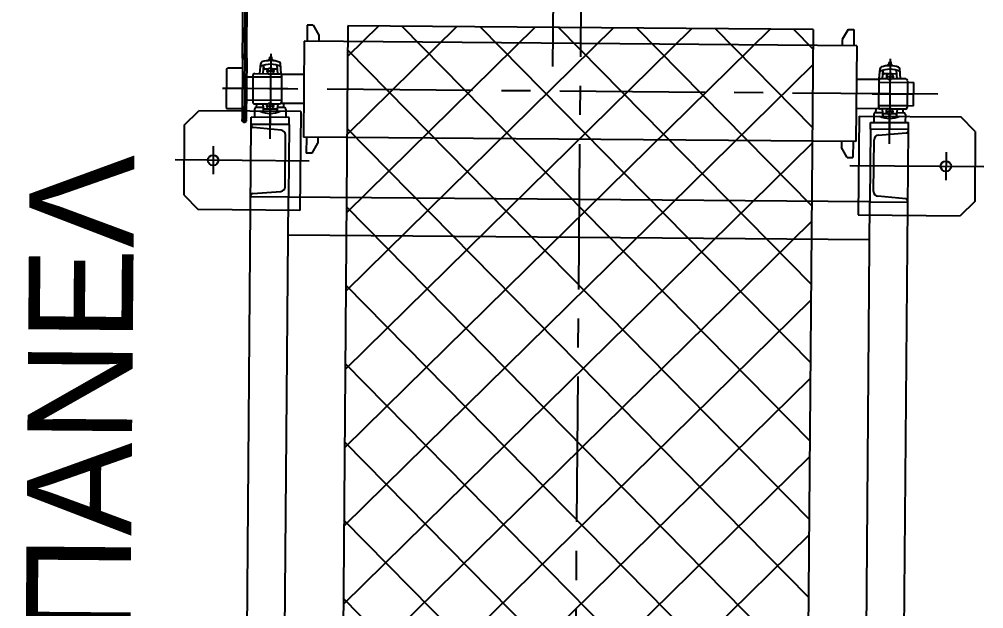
# Model space of a CAD drawing. Header units: millimetres. Extents: x 10462777 to 22643323, y 453826 to 1389191.
# Drawn here: x 11229273 to 11230931, y 609812 to 610826 of the extents above; entities that cross this region are included whole.
import ezdxf

# ---------------------------------------------------------------- set-up
doc = ezdxf.new("R2010")
doc.units = ezdxf.units.MM
doc.header["$LTSCALE"] = 200
doc.header["$MEASUREMENT"] = 0
doc.linetypes.add('CENTER', pattern=[2, 1.25, -0.25, 0.25, -0.25])
doc.layers.get('0').update_dxf_attribs({"linetype": 'CONTINUOUS'})
for name, color, linetype in [('1', 1, 'CENTER'), ('2', 2, 'CONTINUOUS'), ('4', 4, 'CONTINUOUS'), ('C', 1, 'CENTER'), ('panel', 4, 'CONTINUOUS')]:
    doc.layers.add(name, color=color, linetype=linetype)
doc.styles.get("Standard").update_dxf_attribs({"font": 'SYMBOL'})

# ---------------------------------------------------------------- blocks, each defined once
blk = doc.blocks.new('shot mc')
at = {"color": 2}
for p, q in [((13134439.1, -239345.8), (13134357.8, -249258.9)), ((13134369.1, -239344.7), (13134368.9, -239372.2)), ((13134379.1, -239344.8), (13134369.1, -239344.7)), ((13134379.1, -239344.8), (13134388.9, -239362.2)), ((13135239, -239352.3), (13134439.1, -239345.8)), ((13135239, -239352.3), (13135157.8, -249265.4)), ((13135299, -239352.3), (13135288.9, -239369.6)), ((13135299, -239352.3), (13135309, -239352.4)), ((13135309, -239352.4), (13135308.8, -239379.9)), ((13134363.9, -239372.2), (13134362.5, -239537.2)), ((13134388.9, -239362.2), (13134388.9, -239372.4)), ((13135288.9, -239369.6), (13135288.8, -239379.8)), ((13135313.8, -239380), (13135312.5, -239545)), ((13134367.5, -239537.2), (13134367.3, -239564.7)), ((13134387.5, -239537.4), (13134387.4, -239547.6)), ((13134377.3, -239564.8), (13134387.4, -239547.6)), ((13135287.5, -239544.7), (13135287.4, -239554.9)), ((13135297.2, -239572.3), (13135287.4, -239554.9)), ((13135307.5, -239544.9), (13135307.2, -239572.4)), ((13134377.3, -239564.8), (13134367.3, -239564.7)), ((13135297.2, -239572.3), (13135307.2, -239572.4))]:
    blk.add_line(p, q, dxfattribs=at)
at = {"linetype": 'Continuous'}
for p, q in [((13134257.9, -239401.6), (13134257.1, -239506)), ((13134265.1, -239401.7), (13134264.3, -239506.1)), ((13134230, -239420.6), (13134229.4, -239486.6))]:
    blk.add_line(p, q, dxfattribs=at)
for p, q in [((13134263.6, -239395.9), (13134259.6, -239395.8)), ((13134230, -239420.6), (13134232, -239418.6)), ((13134257.8, -239418.8), (13134232, -239418.6)), ((13134264.5, -239473.9), (13134264.8, -239433.9)), ((13134324.8, -239434.4), (13134264.8, -239433.9)), ((13134363.4, -239429.7), (13134324.9, -239429.4)), ((13135313.3, -239437.5), (13135351.8, -239437.8)), ((13135351.8, -239442.8), (13135411.8, -239443.3)), ((13135411.5, -239483.3), (13135411.8, -239443.3)), ((13134324.5, -239474.4), (13134264.5, -239473.9)), ((13134157.7, -239516.7), (13134182.9, -239491.9)), ((13134357.9, -239493.3), (13134182.9, -239491.9)), ((13134229.4, -239486.6), (13134231.4, -239488.6)), ((13134257.2, -239488.8), (13134231.4, -239488.6)), ((13134363, -239479.7), (13134324.5, -239479.4)), ((13135312.9, -239487.5), (13135351.4, -239487.8)), ((13135351.5, -239482.8), (13135411.5, -239483.3)), ((13134272.7, -239515.1), (13134272.8, -239503.1)), ((13134337.8, -239503.7), (13134272.8, -239503.1)), ((13134337.7, -239515.7), (13134337.8, -239503.7)), ((13134357.9, -239493.3), (13134356.5, -239663.3)), ((13135317.8, -239501.2), (13135316.4, -239671.2)), ((13135317.8, -239501.2), (13135492.8, -239502.6)), ((13135517.6, -239527.8), (13135492.8, -239502.6)), ((13134157.7, -239516.7), (13134156.7, -239636.7)), ((13134248.1, -242515), (13134272.7, -239515.1)), ((13134262.6, -239511.8), (13134258.6, -239511.8)), ((13134337.7, -239515.7), (13134272.7, -239515.1)), ((13134272.7, -239515.1), (13134337.7, -239515.7)), ((13134272.7, -239516.9), (13134272.7, -239515.1)), ((13134324.3, -239525.5), (13134276.3, -239520.9)), ((13134337.7, -239515.7), (13134336.7, -239640.7)), ((13135337.6, -239523.9), (13135336.6, -239648.9)), ((13135337.6, -239523.9), (13135337.7, -239511.9)), ((13135402.6, -239524.4), (13135337.6, -239523.9)), ((13135402.6, -239524.4), (13135337.6, -239523.9)), ((13135337.7, -239511.9), (13135402.7, -239512.4)), ((13135378.1, -242524.3), (13135402.6, -239524.4)), ((13135402.6, -239524.4), (13135402.7, -239512.4)), ((13135402.6, -239526.1), (13135402.6, -239524.4)), ((13134330.8, -239622.7), (13134331.5, -239533.5)), ((13135342.8, -239631), (13135343.5, -239541.8)), ((13135350.9, -239533.9), (13135398.9, -239530.1)), ((13135517.6, -239527.8), (13135516.6, -239647.8)), ((13134156.7, -239636.7), (13134181.5, -239661.9)), ((13134271.7, -239640.1), (13134271.7, -239638.4)), ((13134336.7, -239640.7), (13134271.7, -239640.1)), ((13134275.4, -239634.4), (13134323.4, -239630.6)), ((13134313.1, -242515.6), (13134336.7, -239640.7)), ((13135336.6, -239648.9), (13134336.7, -239640.7)), ((13135398, -239643.6), (13135350, -239639)), ((13135313.1, -242523.8), (13135336.6, -239648.9)), ((13135336.6, -239648.9), (13135401.6, -239649.4)), ((13135401.6, -239649.4), (13135401.6, -239647.6)), ((13135516.6, -239647.8), (13135491.4, -239672.6)), ((13134356.5, -239663.3), (13134181.5, -239661.9)), ((13135316.4, -239671.2), (13135491.4, -239672.6)), ((13135336.1, -239713.9), (13134336.1, -239705.7))]:
    blk.add_line(p, q)
at = {"color": 3}
for p, q in [((13134302.1, -239405.9), (13134302.1, -239404.7)), ((13134302.4, -239404.4), (13134306, -239404.4)), ((13134304, -239404.7), (13134304, -239405.8)), ((13134305, -239399.1), (13134306.1, -239399.1)), ((13134309.6, -239404.4), (13134306, -239404.4)), ((13134307.2, -239399.2), (13134306.1, -239399.1)), ((13134308.1, -239404.7), (13134308.1, -239405.8)), ((13134309.9, -239406), (13134309.9, -239404.7)), ((13135370.1, -239407.9), (13135371.1, -239407.9)), ((13135372.2, -239407.9), (13135371.1, -239407.9)), ((13134287.4, -239428), (13134289.1, -239410.5)), ((13134293.1, -239428.1), (13134294.5, -239413.5)), ((13134296.1, -239419.9), (13134302.2, -239419.9)), ((13134309.7, -239420), (13134315.8, -239420)), ((13134318.6, -239428.3), (13134317.5, -239413.7)), ((13134324.4, -239428.4), (13134323, -239410.8)), ((13135352.4, -239436.8), (13135354.1, -239419.2)), ((13135358.1, -239436.8), (13135359.5, -239422.2)), ((13135367.2, -239414.6), (13135367.2, -239413.4)), ((13135367.5, -239413.1), (13135371.1, -239413.1)), ((13135369, -239413.4), (13135369, -239414.5)), ((13135374.7, -239413.2), (13135371.1, -239413.1)), ((13135373.1, -239413.4), (13135373.1, -239414.5)), ((13135375, -239414.7), (13135375, -239413.5)), ((13135383.6, -239437), (13135382.4, -239422.4)), ((13135389.3, -239437.1), (13135387.9, -239419.5)), ((13134275.7, -239431), (13134275.3, -239477)), ((13134324.8, -239434.4), (13134275.6, -239434)), ((13134278.7, -239428), (13134302.1, -239428.2)), ((13134309.6, -239428.2), (13134321.9, -239428.3)), ((13134324.9, -239431.4), (13134324.5, -239477.4)), ((13135351.8, -239439.8), (13135351.5, -239485.8)), ((13135367.1, -239436.9), (13135354.9, -239436.8)), ((13135367.2, -239428.6), (13135361.1, -239428.6)), ((13135398.1, -239437.1), (13135374.6, -239437)), ((13135380.8, -239428.8), (13135374.7, -239428.7)), ((13135401, -239440.2), (13135400.7, -239486.2)), ((13135351.8, -239442.8), (13135401, -239443.2)), ((13134324.5, -239474.4), (13134275.3, -239474)), ((13134278.3, -239480), (13134301.7, -239480.2)), ((13134278.4, -239489.2), (13134278.3, -239503.2)), ((13134293.2, -239486.3), (13134281.4, -239486.2)), ((13134281.8, -239486.2), (13134282.4, -239480)), ((13134292.7, -239480.1), (13134293.9, -239494.7)), ((13134295.5, -239488.4), (13134301.7, -239488.4)), ((13134309.1, -239488.5), (13134315.2, -239488.5)), ((13134309.2, -239480.2), (13134321.5, -239480.3)), ((13134309.2, -239480.2), (13134321.5, -239480.3)), ((13134318.2, -239480.3), (13134316.8, -239494.9)), ((13134329.4, -239486.6), (13134317.6, -239486.5)), ((13134329, -239486.6), (13134328.5, -239480.4)), ((13134332.4, -239489.6), (13134332.3, -239503.6)), ((13135346.8, -239494.9), (13135347.4, -239488.7)), ((13135351.5, -239482.8), (13135400.7, -239483.2)), ((13135366.7, -239488.9), (13135354.4, -239488.8)), ((13135366.7, -239488.9), (13135354.4, -239488.8)), ((13135357.7, -239488.8), (13135358.8, -239503.5)), ((13135397.6, -239489.1), (13135374.2, -239489)), ((13135383.2, -239489), (13135381.8, -239503.7)), ((13135393.9, -239495.3), (13135393.5, -239489.1)), ((13134332.3, -239503.6), (13134278.3, -239503.2)), ((13135343.4, -239497.9), (13135343.2, -239511.9)), ((13135346.4, -239494.9), (13135358.2, -239495)), ((13135366.6, -239497.1), (13135360.5, -239497.1)), ((13135380.2, -239497.3), (13135374.1, -239497.2)), ((13135382.6, -239495.2), (13135394.4, -239495.3)), ((13135397.4, -239498.3), (13135397.2, -239512.3)), ((13135343.2, -239511.9), (13135397.2, -239512.3))]:
    blk.add_line(p, q, dxfattribs=at)
at = {"color": 1}
for p, q in [((13134306.2, -239393.8), (13134305.2, -239514.2)), ((13135371.1, -239402.5), (13135370.2, -239522.9)), ((13134312.1, -239424.1), (13134299.7, -239424)), ((13135364.7, -239432.8), (13135377.1, -239432.9)), ((13134335.7, -239454.4), (13134266.7, -239453.9)), ((13135340.6, -239462.7), (13135409.6, -239463.2)), ((13134311.6, -239484.4), (13134299.2, -239484.3)), ((13134305, -239540.4), (13134305.5, -239478.4)), ((13135369.9, -239549.1), (13135370.4, -239487.1)), ((13135369.9, -239549.1), (13135370.4, -239487.1)), ((13135364.2, -239493), (13135376.6, -239493.1)), ((13134207.4, -239553.1), (13134207, -239601.1)), ((13135467.3, -239563.4), (13135466.9, -239611.4)), ((13134372.2, -239578.4), (13134142.2, -239576.6)), ((13135302.1, -239586.1), (13135532.1, -239588))]:
    blk.add_line(p, q, dxfattribs=at)
at = {"color": 3}
for centre in [(13134305.9, -239424.1), (13135370.9, -239432.8), (13134305.4, -239484.3), (13135370.4, -239493)]:
    blk.add_circle(centre, 5.57, dxfattribs=at)
for centre in [(13134207.2, -239577.1), (13135467.1, -239587.4)]:
    blk.add_circle(centre, 9)
for centre, radius, start, end in [((13134271.4, -239402.3), 13.5, 151.2314, 176.9724), ((13134251.6, -239402.2), 13.5, 2.0886, 27.8296), ((13134270.5, -239505.5), 13.5, 182.0886, 207.8296), ((13134250.8, -239505.4), 13.5, 331.2314, 356.9724), ((13134276.7, -239516.9), 4, 179.5299, 264.5279), ((13134323.5, -239533.5), 8, 359.5299, 84.5279), ((13135351.5, -239541.9), 8, 94.533, 179.531), ((13135398.6, -239526.1), 4, 274.533, 359.531), ((13134322.8, -239622.6), 8, 274.533, 359.531), ((13134275.7, -239638.4), 4, 94.533, 179.531), ((13135350.8, -239631.1), 8, 179.5299, 264.5279), ((13135397.6, -239647.6), 4, 359.5299, 84.5279)]:
    blk.add_arc(centre, radius, start, end)
for centre, radius, start, end in [((13134292.1, -239410.8), 3, 107.3968, 174.5305), ((13134305.7, -239454.2), 48.5, 71.6641, 107.3968), ((13134302.4, -239404.7), 0.3, 89.5305, 179.5305), ((13134290.4, -239397.5), 14.7, 331.9998, 353.5358), ((13134303.8, -239404.7), 0.3, 359.5305, 89.5305), ((13134304.3, -239404.7), 0.3, 89.5305, 179.5305), ((13134307.1, -239402.7), 0.3, 359.5305, 89.5305), ((13134321.8, -239397.7), 14.7, 185.5252, 207.0612), ((13134307.8, -239404.7), 0.3, 359.5305, 89.5305), ((13134308.4, -239404.7), 0.3, 89.5305, 179.5305), ((13134309.6, -239404.7), 0.3, 359.5305, 89.5305), ((13134320, -239411), 3, 4.5305, 71.6641), ((13135355.5, -239406.2), 14.7, 331.9998, 353.5358), ((13135386.8, -239406.5), 14.7, 185.5252, 207.0612), ((13134305.7, -239454.2), 42.2, 65.2192, 113.8417), ((13134296.1, -239417.9), 2, 174.5305, 269.5305), ((13134315.8, -239418), 2, 269.5305, 4.5305), ((13135370.6, -239462.9), 42.2, 65.2192, 113.8417), ((13135357, -239419.5), 3, 107.3968, 174.5305), ((13135370.6, -239462.9), 48.5, 71.6641, 107.3968), ((13135367.5, -239413.4), 0.3, 89.5305, 179.5305), ((13135368.7, -239413.4), 0.3, 359.5305, 89.5305), ((13135369.3, -239413.4), 0.3, 89.5305, 179.5305), ((13135370.1, -239411.4), 0.3, 89.5305, 179.5305), ((13135372.8, -239413.4), 0.3, 359.5305, 89.5305), ((13135373.4, -239413.4), 0.3, 89.5305, 179.5305), ((13135374.7, -239413.5), 0.3, 359.5305, 89.5305), ((13135384.9, -239419.8), 3, 4.5305, 71.6641), ((13134278.7, -239431), 3, 89.5305, 179.5305), ((13134321.9, -239431.3), 3, 359.5305, 89.5305), ((13135354.8, -239439.8), 3, 89.5305, 179.5305), ((13135361.1, -239426.6), 2, 174.5305, 269.5305), ((13135380.8, -239426.8), 2, 269.5305, 4.5305), ((13135398, -239440.1), 3, 359.5305, 89.5305), ((13134278.3, -239477), 3, 179.5305, 269.5305), ((13134281.4, -239489.2), 3, 89.5305, 179.5305), ((13134295.5, -239490.4), 2, 89.5305, 184.5305), ((13134315.2, -239490.5), 2, 354.5305, 89.5305), ((13134321.5, -239477.3), 3, 269.5305, 359.5305), ((13134329.4, -239489.6), 3, 359.5305, 89.5305), ((13135354.5, -239485.8), 3, 179.5305, 269.5305), ((13135397.7, -239486.1), 3, 269.5305, 359.5305), ((13134305.7, -239454.2), 42.2, 245.2192, 293.8417), ((13135346.4, -239497.9), 3, 89.5305, 179.5305), ((13135370.6, -239462.9), 42.2, 245.2192, 293.8417), ((13135360.5, -239499.1), 2, 89.5305, 184.5305), ((13135380.2, -239499.3), 2, 354.5305, 89.5305), ((13135394.4, -239498.3), 3, 359.5305, 89.5305)]:
    blk.add_arc(centre, radius, start, end, dxfattribs=at)
at = {"layer": '1'}
for p, q in [((13134791.4, -239415.7), (13134799.7, -238406.5)), ((13134840.7, -239149.2), (13134757.1, -249355.1)), ((13134261.6, -239394.8), (13134262.3, -239302.2)), ((13135453.1, -239463.6), (13134223.2, -239453.5))]:
    blk.add_line(p, q, dxfattribs=at)
at = {"layer": '1', "linetype": 'Continuous'}
blk.add_line((13134261.6, -239394.8), (13134260.6, -239513.3), dxfattribs=at)
at = {"layer": '2'}
for p, q in [((13135313.8, -239380), (13134363.9, -239372.2)), ((13134265.1, -239402.8), (13134257.9, -239402.7)), ((13134264.3, -239504.9), (13134257.1, -239504.9)), ((13135312.5, -239545), (13134362.5, -239537.2))]:
    blk.add_line(p, q, dxfattribs=at)
at = {"layer": '4'}
for p, q in [((13134265.1, -239401.7), (13134266, -239292.6)), ((13134257.9, -239401.6), (13134258.8, -239293.7))]:
    blk.add_line(p, q, dxfattribs=at)
at = {"layer": '4', "linetype": 'Continuous'}
for p, q in [((13135165, -239351.7), (13134433.1, -240071.7)), ((13135030.3, -239350.6), (13134434.2, -239937)), ((13134895.6, -239349.5), (13134435.3, -239802.3)), ((13134760.9, -239348.4), (13134436.4, -239667.6)), ((13134626.2, -239347.3), (13134437.5, -239532.9)), ((13134491.5, -239346.2), (13134438.6, -239398.2)), ((13135233.2, -240059.5), (13134531.9, -239346.5)), ((13135234.4, -239924.8), (13134666.6, -239347.7)), ((13135235.5, -239790.1), (13134801.3, -239348.8)), ((13135236.6, -239655.4), (13134936, -239349.9)), ((13135237.7, -239520.7), (13135070.7, -239351)), ((13135238.8, -239386), (13135205.4, -239352.1)), ((13135232.1, -240194.2), (13134438.7, -239387.7)), ((13135238.5, -239413), (13134432, -240206.4)), ((13135231, -240328.9), (13134437.6, -239522.4)), ((13135237.4, -239547.7), (13134430.9, -240341.1)), ((13135229.9, -240463.6), (13134436.5, -239657.1)), ((13135236.3, -239682.4), (13134429.8, -240475.8)), ((13135228.8, -240598.3), (13134435.4, -239791.8)), ((13135235.2, -239817.1), (13134428.7, -240610.5)), ((13135227.7, -240733), (13134434.3, -239926.5)), ((13135234.1, -239951.8), (13134427.6, -240745.2)), ((13135226.6, -240867.7), (13134433.2, -240061.2)), ((13135233, -240086.5), (13134426.5, -240879.9)), ((13135225.5, -241002.4), (13134432.1, -240195.9)), ((13135231.9, -240221.2), (13134425.4, -241014.6)), ((13135224.4, -241137.1), (13134431, -240330.6))]:
    blk.add_line(p, q, dxfattribs=at)
at = {"layer": 'C'}
for p, q in [((13134266.4, -239398.8), (13134256.4, -239398.8)), ((13134267, -239453.9), (13134229.7, -239453.6)), ((13134265.5, -239508.9), (13134255.5, -239508.8))]:
    blk.add_line(p, q, dxfattribs=at)
at = {"color": 3}
blk.add_text('CONTROL PANEL', height=180, rotation=89.5305, dxfattribs=at).set_placement((13134054.8, -241641.2))

msp = doc.modelspace()

# ---------------------------------------------------------------- block references
at = {"layer": 'panel'}
msp.add_blockref('shot mc', (-1904600.65073, 850160.17441), dxfattribs=at)

doc.saveas('drawing.dxf')
